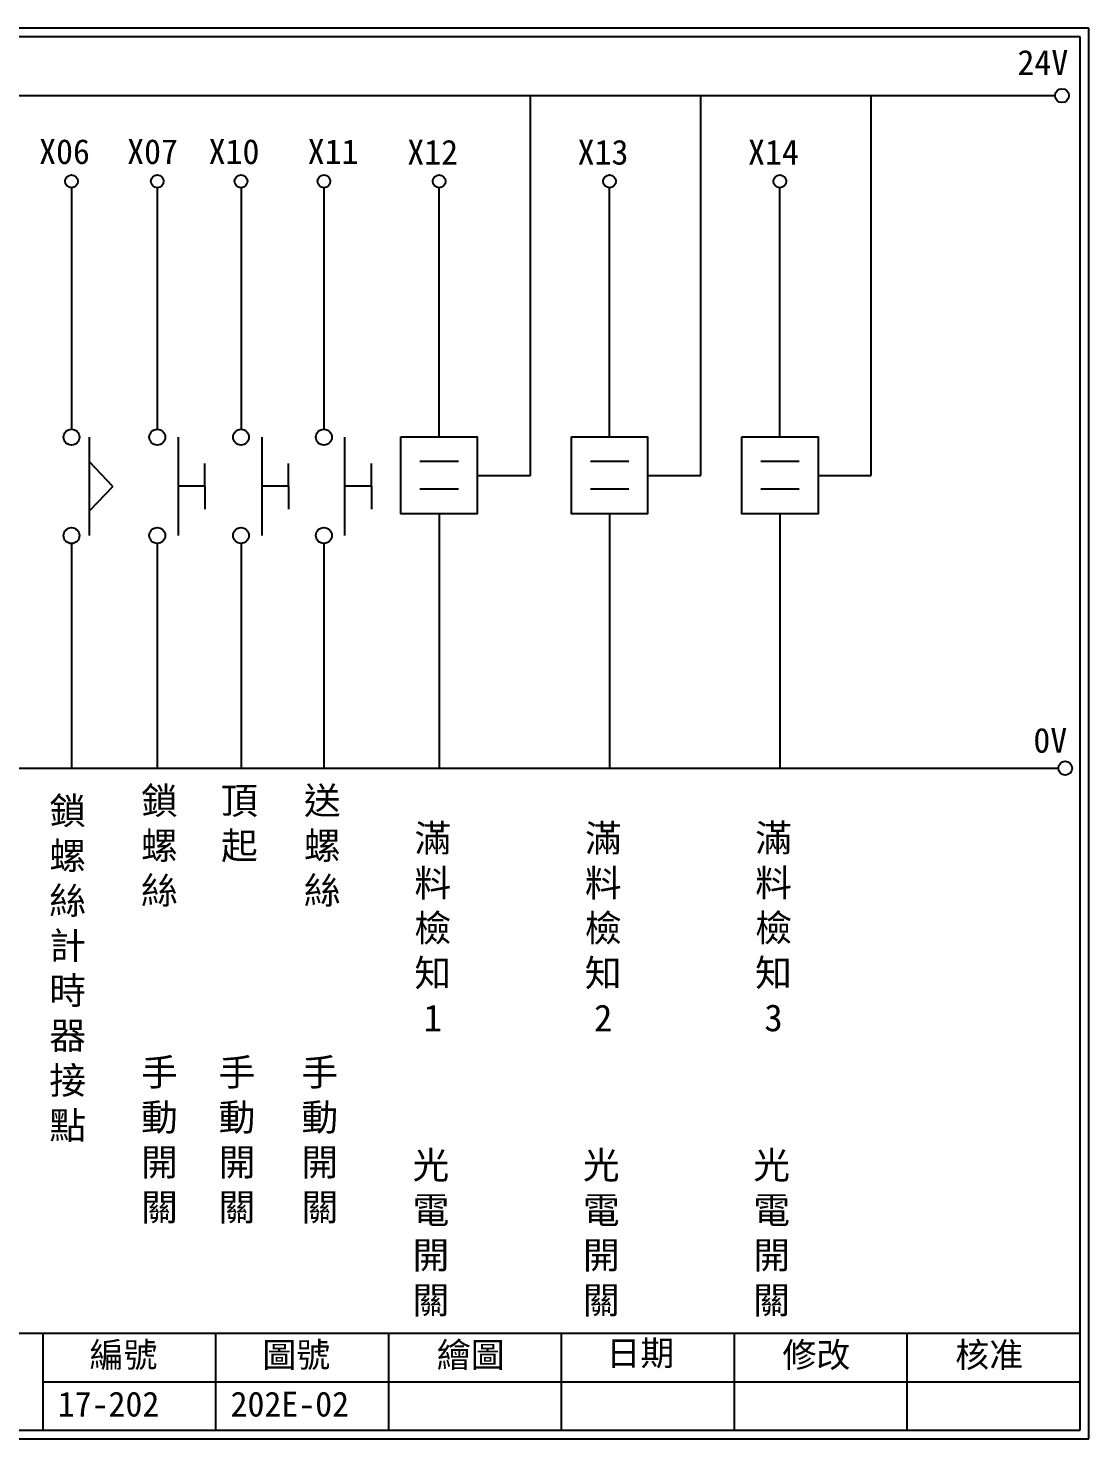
# Model space of a CAD drawing. Extents: x 325 to 612, y 3 to 207.
# Drawn here: x 458.9 to 612.3, y 3 to 207 of the extents above; entities that cross this region are included whole.
import ezdxf

# ---------------------------------------------------------------- set-up
doc = ezdxf.new("R2010")
doc.units = 0
doc.layers.get('0').update_dxf_attribs({"linetype": 'CONTINUOUS'})
doc.layers.add('圖框層', color=7, linetype='CONTINUOUS')
doc.layers.add('標尺寸層', color=3, linetype='CONTINUOUS')
doc.styles.add('CNS', font='romanc.shx', dxfattribs={"bigfont": 'chineset.shx'})
doc.styles.add('STSL', font='kaiu.ttf')

msp = doc.modelspace()

# ---------------------------------------------------------------- linework, layer by layer
for p, q in [((531.57, 142.31), (531.57, 197.22)), ((556.21, 142.31), (556.21, 197.22)), ((580.86, 142.31), (580.86, 197.22)), ((518.35, 147.89), (518.35, 183.91)), ((542.99, 147.89), (542.99, 183.91)), ((567.63, 147.89), (567.63, 183.91)), ((523.86, 142.31), (531.57, 142.31)), ((548.5, 142.31), (556.21, 142.31)), ((573.15, 142.31), (580.86, 142.31)), ((518.35, 136.73), (518.35, 99.96)), ((542.99, 136.73), (542.99, 99.96)), ((567.63, 136.73), (567.63, 99.96))]:
    msp.add_line(p, q)
at = {"color": 7}
for p, q in [((484.45, 140.73), (484.45, 144.04)), ((496.56, 140.73), (496.56, 144.04)), ((508.55, 140.73), (508.55, 144.04)), ((484.45, 140.73), (484.45, 137.42)), ((496.56, 140.73), (496.56, 137.42)), ((508.55, 140.73), (508.55, 137.42))]:
    msp.add_line(p, q, dxfattribs=at)
for points in [[(512.83, 147.89), (523.86, 147.89), (523.86, 136.73), (512.83, 136.73)], [(537.48, 147.89), (548.5, 147.89), (548.5, 136.73), (537.48, 136.73)], [(562.12, 147.89), (573.15, 147.89), (573.15, 136.73), (562.12, 136.73)]]:
    msp.add_lwpolyline(points, close=True)
for centre in [(608.44, 197.22), (608.92, 99.96)]:
    msp.add_circle(centre, 1)
at = {"layer": '圖框層', "color": 7}
for p, q in [((612.32, 206.97), (325.32, 206.97)), ((612.32, 3), (612.32, 206.97)), ((611.07, 205.72), (326.57, 205.72)), ((611.07, 4.25), (611.07, 205.72)), ((326.57, 18.25), (611.07, 18.25)), ((461.07, 4.25), (461.07, 18.25)), ((486.07, 4.25), (486.07, 18.25)), ((511.07, 4.25), (511.07, 18.25)), ((536.07, 4.25), (536.07, 18.25)), ((561.07, 4.25), (561.07, 18.25)), ((586.07, 4.25), (586.07, 18.25)), ((461.07, 11.25), (611.07, 11.25)), ((326.57, 4.25), (611.07, 4.25)), ((325.32, 3), (612.32, 3))]:
    msp.add_line(p, q, dxfattribs=at)
at = {"layer": '標尺寸層', "color": 7}
for p, q in [((329.84, 197.22), (607.44, 197.22)), ((465.17, 183.91), (465.17, 148.99)), ((477.58, 183.91), (477.58, 148.99)), ((489.69, 183.91), (489.69, 148.99)), ((501.68, 183.91), (501.68, 148.99)), ((467.77, 140.72), (467.77, 147.83)), ((480.58, 147.84), (480.58, 133.61)), ((492.69, 147.84), (492.69, 133.61)), ((504.68, 147.84), (504.68, 133.61)), ((515.58, 144.34), (521.15, 144.34)), ((540.23, 144.34), (545.8, 144.34)), ((564.87, 144.34), (570.44, 144.34)), ((467.77, 133.6), (467.77, 140.72)), ((484.45, 140.73), (480.58, 140.73)), ((496.56, 140.73), (492.69, 140.73)), ((508.55, 140.73), (504.68, 140.73)), ((515.58, 140.37), (521.15, 140.37)), ((540.23, 140.37), (545.8, 140.37)), ((564.87, 140.37), (570.44, 140.37)), ((465.17, 132.46), (465.17, 99.96)), ((465.17, 132.45), (465.17, 99.96)), ((477.58, 132.46), (477.58, 99.96)), ((489.69, 132.46), (489.69, 99.96)), ((501.68, 132.46), (501.68, 99.96)), ((330.05, 99.96), (607.92, 99.96))]:
    msp.add_line(p, q, dxfattribs=at)
at = {"layer": '標尺寸層'}
for q in [(467.77, 144.28), (467.77, 137.16)]:
    msp.add_line((471.14, 140.72), q, dxfattribs=at)
at = {"layer": '標尺寸層', "color": 7}
for centre, radius in [((465.17, 184.83), 0.92), ((477.58, 184.83), 0.92), ((489.69, 184.83), 0.92), ((501.68, 184.83), 0.92), ((518.35, 184.83), 0.92), ((542.99, 184.83), 0.92), ((567.63, 184.83), 0.92), ((465.17, 147.83), 1.15), ((477.58, 147.84), 1.15), ((489.69, 147.84), 1.15), ((501.68, 147.84), 1.15), ((465.17, 133.6), 1.15), ((477.58, 133.61), 1.15), ((489.69, 133.61), 1.15), ((501.68, 133.61), 1.15)]:
    msp.add_circle(centre, radius, dxfattribs=at)

# ---------------------------------------------------------------- texts
at = {"layer": '圖框層', "color": 4, "style": 'STSL'}
for s, p in [('24V', (602, 200.22)), ('X06', (460.49, 187.33)), ('X07', (473.22, 187.33)), ('X10', (485.01, 187.33)), ('X11', (499.34, 187.33)), ('X12', (513.74, 187.24)), ('X13', (538.38, 187.24)), ('X14', (563.03, 187.24)), ('0V', (604.3, 102.2)), ('編號', (467.78, 13.34)), ('圖號', (492.78, 13.34)), ('繪圖', (518.01, 13.34)), ('日期', (542.54, 13.59)), ('修改', (568.01, 13.34)), ('核准', (593.01, 13.34)), ('17-202', (463.18, 6.22)), ('202E-02', (488.18, 6.22))]:
    msp.add_text(s, height=3.6, dxfattribs=at).set_placement(p)
at = {"layer": '標尺寸層', "color": 7, "char_height": 3.9, "width": 4.9608, "style": 'CNS'}
for s, insert, attachment_point in [('{\\fDFKai-SB|b0|i0|c136|p65;鎖螺絲計時器接點}', (464.62, 70.85), 5), ('{\\fDFKai-SB|b0|i0|c136|p65;鎖螺絲}', (475.23, 97.23), 1), ('{\\fDFKai-SB|b0|i0|c136|p65;頂起}', (486.8, 97.23), 1), ('{\\fDFKai-SB|b0|i0|c136|p65;送螺絲}', (498.79, 97.23), 1), ('{\\fDFKai-SB|b0|i0|c136|p65;滿料檢知1}', (517.43, 76.85), 5), ('{\\fDFKai-SB|b0|i0|c136|p65;滿料檢知2}', (542.08, 76.85), 5), ('{\\fDFKai-SB|b0|i0|c136|p65;滿料檢知3}', (566.72, 76.85), 5), ('{\\fDFKai-SB|b0|i0|c136|p65;手動開關}', (475.23, 57.95), 1), ('{\\fDFKai-SB|b0|i0|c136|p65;手動開關}', (486.45, 57.95), 1), ('{\\fDFKai-SB|b0|i0|c136|p65;手動開關}', (498.43, 57.95), 1), ('{\\fDFKai-SB|b0|i0|c136|p65;光電開關}', (517.16, 32.6), 5), ('{\\fDFKai-SB|b0|i0|c136|p65;光電開關}', (541.8, 32.6), 5), ('{\\fDFKai-SB|b0|i0|c136|p65;光電開關}', (566.45, 32.6), 5)]:
    msp.add_mtext(s, dxfattribs=dict(at, insert=insert, attachment_point=attachment_point))

doc.saveas('drawing.dxf')
